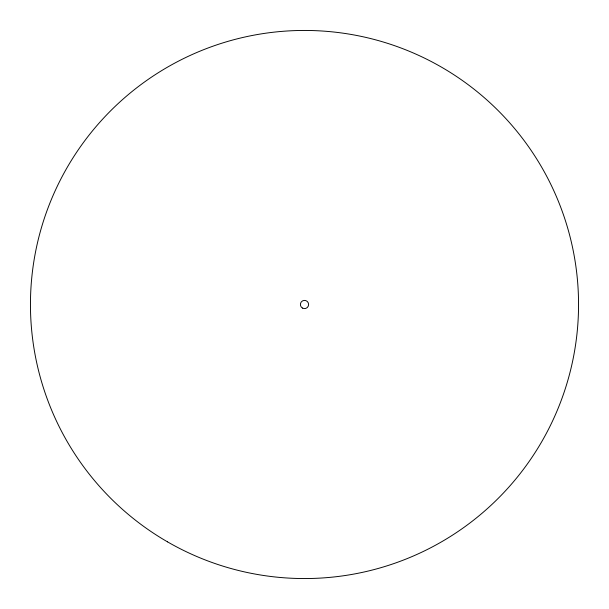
<?xml version="1.0" encoding="UTF-8"?>
<svg xmlns="http://www.w3.org/2000/svg" width="609" height="609" viewBox="0 0 609 609"><rect width="100%" height="100%" fill="white"/><g stroke="black" fill="none" stroke-linecap="round" stroke-linejoin="round"><path stroke-width="0.91" d="M302.445 308.063A4.111 4.111 0 0 0 308.611 304.5A4.111 4.111 0 0 0 302.445 300.937A4.111 4.111 0 0 0 302.445 308.063M167.475 541.835A274.05 274.05 0 0 0 578.55 304.5A274.05 274.05 0 0 0 167.475 67.165A274.05 274.05 0 0 0 167.475 541.835"/></g></svg>
